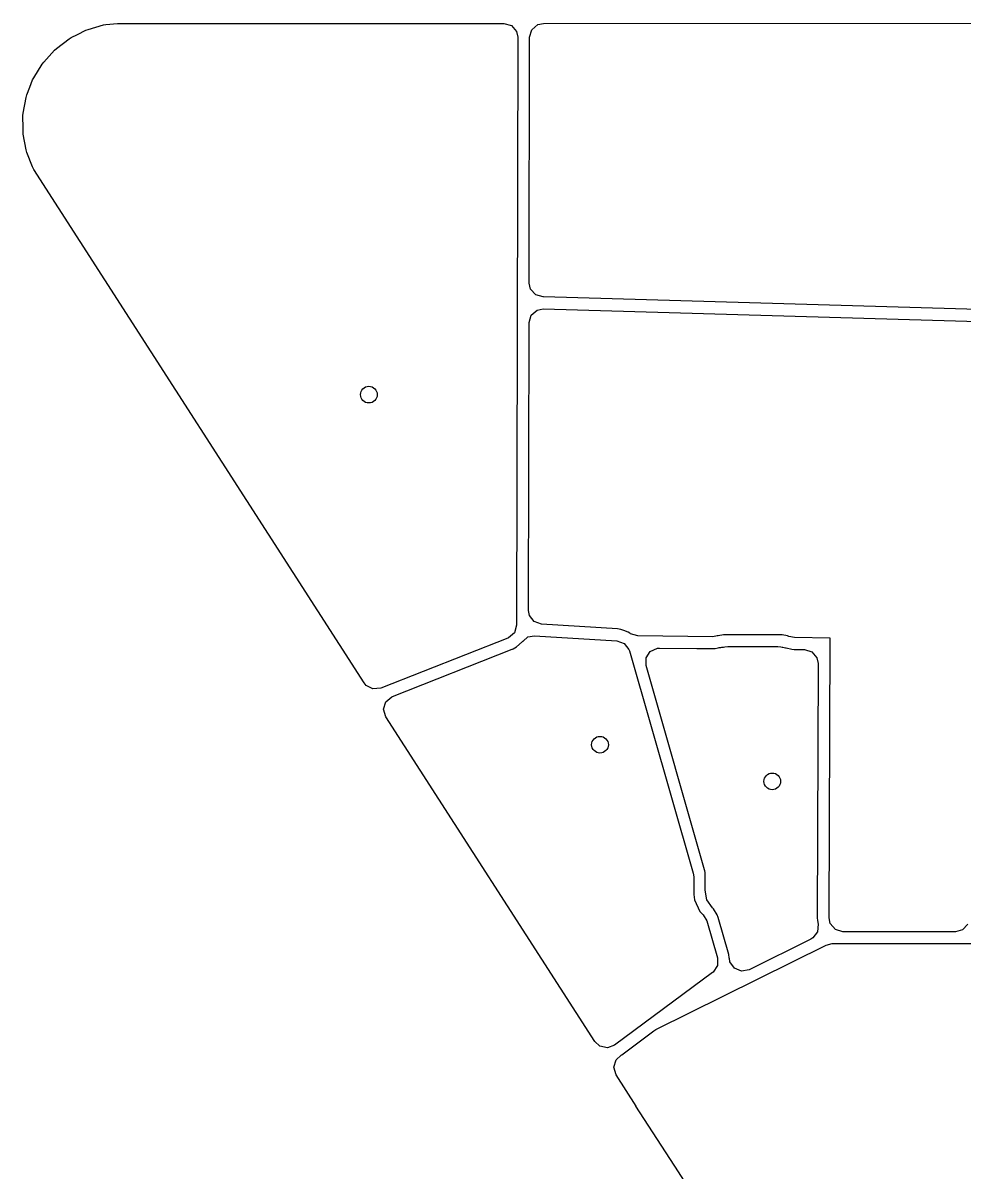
# Model space of a CAD drawing. Extents: x -27.9 to 25.2, y -6.7 to 48.3.
# Drawn here: x -27.32 to -18.85, y 21.01 to 31.35 of the extents above; entities that cross this region are included whole.
import ezdxf

# ---------------------------------------------------------------- set-up
doc = ezdxf.new("R2010")
doc.units = 0
doc.layers.add('BLACK', color=7, linetype='CONTINUOUS')

msp = doc.modelspace()

# ---------------------------------------------------------------- linework, layer by layer
at = {"layer": 'BLACK', "linetype": 'CONTINUOUS'}
for p, q in [((-26.570918, 31.332834), (-26.468628, 31.342325)), ((-26.468628, 31.342325), (-26.442773, 31.340987)), ((-26.442773, 31.340987), (-26.195035, 31.341123)), ((-26.195035, 31.341123), (-22.990149, 31.342869)), ((-22.990149, 31.342869), (-22.923102, 31.323222)), ((-22.686294, 31.33195), (-22.635057, 31.343064)), ((-22.635057, 31.343064), (-16.172959, 31.346585)), ((-26.882636, 31.216462), (-26.826726, 31.244332)), ((-26.826726, 31.244332), (-26.753509, 31.280829)), ((-26.753509, 31.280829), (-26.732174, 31.289103)), ((-26.732174, 31.289103), (-26.593406, 31.328626)), ((-26.593406, 31.328626), (-26.570918, 31.332834)), ((-22.923102, 31.323222), (-22.877319, 31.270443)), ((-22.877319, 31.270443), (-22.866085, 31.218649)), ((-22.758984, 31.219285), (-22.73918, 31.286289)), ((-22.73918, 31.286289), (-22.686294, 31.33195)), ((-27.017179, 31.117389), (-26.902099, 31.204397)), ((-26.902099, 31.204397), (-26.882636, 31.216462)), ((-22.866085, 31.218649), (-22.875518, 25.925734)), ((-22.76293, 29.005615), (-22.758985, 31.218458)), ((-22.758986, 31.218463), (-22.758984, 31.219285)), ((-22.758985, 31.218458), (-22.758986, 31.218463)), ((-27.131213, 30.995258), (-27.034089, 31.101955)), ((-27.034089, 31.101955), (-27.017179, 31.117389)), ((-27.220842, 30.854234), (-27.144988, 30.976987)), ((-27.144988, 30.976987), (-27.131213, 30.995258)), ((-27.25605, 30.768931), (-27.231017, 30.833749)), ((-27.231017, 30.833749), (-27.220842, 30.854234)), ((-27.282997, 30.699157), (-27.25605, 30.768931)), ((-27.31558, 30.53527), (-27.289239, 30.67713)), ((-27.289239, 30.67713), (-27.282997, 30.699157)), ((-27.317663, 30.51248), (-27.31558, 30.53527)), ((-27.317506, 30.397269), (-27.317663, 30.51248)), ((-27.317467, 30.368202), (-27.317506, 30.397269)), ((-27.315322, 30.345406), (-27.317467, 30.368202)), ((-27.288598, 30.203632), (-27.315322, 30.345406)), ((-27.282296, 30.181614), (-27.288598, 30.203632)), ((-27.231362, 30.050786), (-27.282296, 30.181614)), ((-27.220108, 30.028707), (-27.231362, 30.050786)), ((-24.248425, 25.407489), (-27.220108, 30.028707)), ((-22.750264, 28.950802), (-22.76293, 29.005615)), ((-22.703074, 28.899277), (-22.750264, 28.950802)), ((-22.636319, 28.881656), (-22.703074, 28.899277)), ((-22.636319, 28.881622), (-22.636319, 28.881656)), ((-22.636177, 28.881618), (-22.636319, 28.881622)), ((-22.635518, 28.881444), (-22.636177, 28.881618)), ((-22.632802, 28.881519), (-22.635518, 28.881444)), ((-22.632791, 28.881519), (-22.632802, 28.881519)), ((-22.632786, 28.881519), (-22.632791, 28.881519)), ((-18.560017, 28.761967), (-22.632786, 28.881519)), ((-22.743759, 28.717743), (-22.690873, 28.763404)), ((-22.690873, 28.763404), (-22.635928, 28.774465)), ((-22.635928, 28.774465), (-17.799514, 28.632496)), ((-22.768181, 26.059214), (-22.763562, 28.650745)), ((-22.763562, 28.650745), (-22.743759, 28.717743)), ((-22.759885, 26.014403), (-22.768181, 26.059214)), ((-22.717408, 25.958928), (-22.759885, 26.014403)), ((-22.651682, 25.935224), (-22.717408, 25.958928)), ((-22.895322, 25.85873), (-22.948208, 25.813069)), ((-22.875518, 25.925734), (-22.895322, 25.85873)), ((-21.966718, 25.893711), (-22.651682, 25.935224)), ((-21.936868, 25.887556), (-21.966718, 25.893711)), ((-21.936867, 25.887556), (-21.936868, 25.887556)), ((-21.936864, 25.887555), (-21.936867, 25.887556)), ((-21.909981, 25.87786), (-21.936864, 25.887555)), ((-21.871139, 25.863852), (-21.909981, 25.87786)), ((-21.871138, 25.863851), (-21.871139, 25.863852)), ((-21.857444, 25.85383), (-21.871138, 25.863851)), ((-21.852362, 25.850303), (-21.857444, 25.85383)), ((-22.954026, 25.810601), (-24.098638, 25.359206)), ((-22.948208, 25.813069), (-22.954026, 25.810601)), ((-22.878217, 25.732003), (-22.825331, 25.777664)), ((-22.825331, 25.777664), (-22.825325, 25.777674)), ((-22.825325, 25.777674), (-22.819513, 25.784355)), ((-22.819513, 25.784355), (-22.817928, 25.782977)), ((-22.817928, 25.782977), (-22.774026, 25.820886)), ((-22.774026, 25.820886), (-22.715206, 25.831777)), ((-22.715206, 25.831777), (-21.973199, 25.786807)), ((-21.973199, 25.786807), (-21.907473, 25.763103)), ((-21.907473, 25.763103), (-21.864996, 25.707628)), ((-21.785536, 25.829906), (-21.852362, 25.850303)), ((-21.111045, 25.82273), (-21.785536, 25.829906)), ((-21.071226, 25.831335), (-21.111045, 25.82273)), ((-21.070742, 25.829675), (-21.071226, 25.831335)), ((-21.061631, 25.832331), (-21.070742, 25.829675)), ((-21.013997, 25.838602), (-21.061631, 25.832331)), ((-20.487348, 25.838602), (-21.013997, 25.838602)), ((-20.487341, 25.838602), (-20.487348, 25.838602)), ((-20.487335, 25.838602), (-20.487341, 25.838602)), ((-20.487332, 25.838601), (-20.487335, 25.838602)), ((-20.439706, 25.832331), (-20.487332, 25.838601)), ((-20.439705, 25.832331), (-20.439706, 25.832331)), ((-20.439702, 25.83233), (-20.439705, 25.832331)), ((-20.427247, 25.826523), (-20.439702, 25.83233)), ((-20.376164, 25.814912), (-20.427247, 25.826523)), ((-20.055668, 25.811502), (-20.376164, 25.814912)), ((-20.064826, 23.293053), (-20.055668, 25.811502)), ((-23.993831, 25.285412), (-22.914735, 25.710969)), ((-22.914735, 25.710969), (-22.912202, 25.712005)), ((-22.912202, 25.712005), (-22.906384, 25.714473)), ((-22.906384, 25.714473), (-22.878217, 25.732003)), ((-21.864996, 25.707628), (-21.861502, 25.697207)), ((-21.861502, 25.697207), (-21.28757, 23.695277)), ((-21.71104, 25.632432), (-21.672891, 25.690968)), ((-21.672891, 25.690968), (-21.60915, 25.719585)), ((-21.60915, 25.719585), (-21.590971, 25.72073)), ((-21.590971, 25.72073), (-21.254472, 25.71715)), ((-21.254472, 25.71715), (-21.112186, 25.715636)), ((-21.112186, 25.715636), (-21.112186, 25.715637)), ((-21.112186, 25.715637), (-21.112184, 25.715636)), ((-21.112184, 25.715636), (-21.088423, 25.718046)), ((-21.088423, 25.718046), (-21.061635, 25.723836)), ((-21.061635, 25.723836), (-21.051937, 25.725531)), ((-21.051937, 25.725531), (-21.041821, 25.726888)), ((-21.041821, 25.726888), (-21.040768, 25.726855)), ((-21.040768, 25.726855), (-21.039667, 25.727177)), ((-21.039667, 25.727177), (-21.030654, 25.728386)), ((-21.030654, 25.728386), (-21.030392, 25.72842)), ((-21.030392, 25.72842), (-21.03033, 25.728411)), ((-21.03033, 25.728411), (-21.030107, 25.728458)), ((-21.030107, 25.728458), (-21.015025, 25.730443)), ((-21.015025, 25.730443), (-21.001763, 25.731312)), ((-21.001763, 25.731312), (-20.975668, 25.736502)), ((-20.975668, 25.736502), (-20.525668, 25.736502)), ((-20.525668, 25.736502), (-20.499573, 25.731312)), ((-20.499573, 25.731312), (-20.486309, 25.730443)), ((-20.486309, 25.730443), (-20.480838, 25.729722)), ((-20.480838, 25.729722), (-20.456856, 25.724097)), ((-20.456856, 25.724097), (-20.454056, 25.723139)), ((-20.454056, 25.723139), (-20.450985, 25.722087)), ((-20.450985, 25.722087), (-20.399902, 25.710476)), ((-20.399902, 25.710476), (-20.39989, 25.710475)), ((-20.39989, 25.710475), (-20.399887, 25.710474)), ((-20.399887, 25.710474), (-20.377315, 25.707819)), ((-20.377315, 25.707819), (-20.377309, 25.707819)), ((-20.377309, 25.707819), (-20.377303, 25.707818)), ((-20.377303, 25.707818), (-20.286282, 25.70685)), ((-20.286282, 25.70685), (-20.219456, 25.686454)), ((-20.219456, 25.686454), (-20.174265, 25.633166)), ((-21.711487, 25.562564), (-21.71104, 25.632432)), ((-21.18462, 23.724804), (-21.711487, 25.562564)), ((-20.174265, 25.633166), (-20.163602, 25.582406)), ((-20.163602, 25.582406), (-20.171925, 23.293448)), ((-24.230162, 25.38526), (-24.248425, 25.407489)), ((-24.168225, 25.352924), (-24.230162, 25.38526)), ((-24.098638, 25.359206), (-24.168225, 25.352924)), ((-24.072323, 25.17003), (-24.052657, 25.237075)), ((-24.052657, 25.237075), (-23.999866, 25.282844)), ((-23.999866, 25.282844), (-23.993831, 25.285412)), ((-24.05262, 25.102996), (-24.072323, 25.17003)), ((-22.172317, 22.178965), (-24.05262, 25.102996)), ((-21.28757, 23.695277), (-21.282768, 23.661105)), ((-21.184613, 23.724776), (-21.18462, 23.724804)), ((-21.182605, 23.715322), (-21.184613, 23.724776)), ((-21.181512, 23.710181), (-21.182605, 23.715322)), ((-21.180668, 23.704175), (-21.181512, 23.710181)), ((-21.180668, 23.541502), (-21.180668, 23.704175)), ((-21.282768, 23.661105), (-21.282768, 23.503174)), ((-21.282768, 23.503174), (-21.276497, 23.455541)), ((-21.163541, 23.455398), (-21.180668, 23.541502)), ((-21.276497, 23.455541), (-21.276495, 23.455533)), ((-21.276495, 23.455533), (-21.227746, 23.350991)), ((-21.114767, 23.382403), (-21.163541, 23.455398)), ((-21.105959, 23.376518), (-21.114767, 23.382403)), ((-21.103637, 23.373519), (-21.105959, 23.376518)), ((-21.07212, 23.320011), (-21.103637, 23.373519)), ((-21.227746, 23.350991), (-21.195919, 23.319164)), ((-21.195919, 23.319164), (-21.164402, 23.265656)), ((-21.061449, 23.295172), (-21.07212, 23.320011)), ((-21.061448, 23.295166), (-21.061449, 23.295172)), ((-21.061444, 23.295157), (-21.061448, 23.295166)), ((-20.966366, 22.963517), (-21.061444, 23.295157)), ((-20.171925, 23.293448), (-20.171925, 23.293441)), ((-20.171925, 23.293441), (-20.169521, 23.270485)), ((-20.169521, 23.270485), (-20.169519, 23.270469)), ((-20.169519, 23.270469), (-20.162373, 23.237331)), ((-20.053621, 23.241091), (-20.064826, 23.293053)), ((-21.164402, 23.265656), (-21.069318, 22.933996)), ((-20.167484, 23.167649), (-20.209458, 23.111792)), ((-20.162373, 23.237331), (-20.167484, 23.167649)), ((-20.007866, 23.188287), (-20.053621, 23.241091)), ((-19.940827, 23.168602), (-20.007866, 23.188287)), ((-18.927342, 23.168602), (-19.940827, 23.168602)), ((-18.864795, 23.185533), (-18.927342, 23.168602)), ((-18.816838, 23.236345), (-18.864795, 23.185533)), ((-20.228343, 23.10018), (-20.782962, 22.824186)), ((-20.209458, 23.111792), (-20.228343, 23.10018)), ((-20.091764, 23.048517), (-20.03652, 23.061502)), ((-20.03652, 23.061502), (-18.785668, 23.061502)), ((-21.622736, 22.286658), (-20.091764, 23.048517)), ((-20.966366, 22.963516), (-20.966366, 22.963517)), ((-20.962219, 22.933307), (-20.966366, 22.963516)), ((-21.069765, 22.864128), (-21.107914, 22.805593)), ((-21.069318, 22.933996), (-21.069765, 22.864128)), ((-20.961932, 22.928896), (-20.962219, 22.933307)), ((-20.961086, 22.928952), (-20.961932, 22.928896)), ((-20.955952, 22.896318), (-20.961086, 22.928952)), ((-20.916239, 22.838832), (-20.955952, 22.896318)), ((-21.114539, 22.800307), (-21.994043, 22.146517)), ((-21.107914, 22.805593), (-21.114539, 22.800307)), ((-20.851751, 22.811942), (-20.916239, 22.838832)), ((-20.782962, 22.824186), (-20.851751, 22.811942)), ((-21.930149, 22.060564), (-21.641455, 22.275169)), ((-21.641455, 22.275169), (-21.622736, 22.286658)), ((-22.127812, 22.137401), (-22.172317, 22.178965)), ((-22.059589, 22.12232), (-22.127812, 22.137401)), ((-21.994043, 22.146517), (-22.059589, 22.12232)), ((-21.981024, 22.01551), (-21.935751, 22.057531)), ((-21.935751, 22.057531), (-21.930149, 22.060564)), ((-22.00069, 21.948465), (-21.981024, 22.01551)), ((-21.980987, 21.881431), (-22.00069, 21.948465)), ((-21.799312, 21.59891), (-21.980987, 21.881431)), ((-21.801962, 21.597188), (-21.799312, 21.59891)), ((-21.418005, 21.005946), (-21.801962, 21.597188)), ((-19.84974, 18.567161), (-21.418005, 21.005946))]:
    msp.add_line(p, q, dxfattribs=at)
at = {"layer": 'BLACK'}
for centre in [(-24.205668, 28.001502), (-22.125668, 24.851502), (-20.575668, 24.521502)]:
    msp.add_circle(centre, 0.075, dxfattribs=at)

doc.saveas('drawing.dxf')
